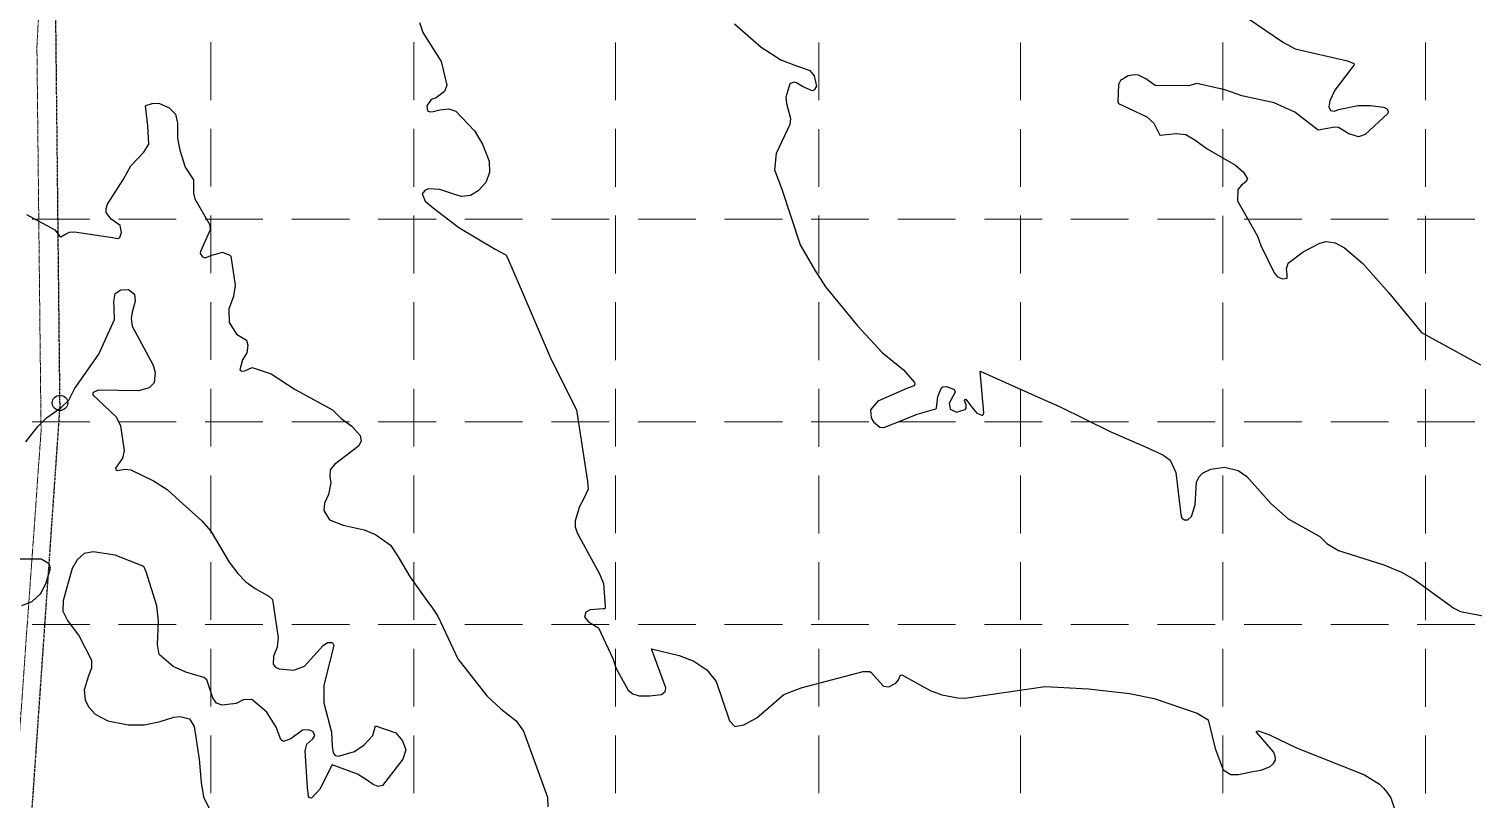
# Model space of a CAD drawing. Header units: inches. Extents: x 2520351 to 2523325, y 7106287 to 7111535.
# Drawn here: x 2521099.7 to 2521475.1, y 7108824.1 to 7109024.1 of the extents above; entities that cross this region are included whole.
import ezdxf

# ---------------------------------------------------------------- set-up
doc = ezdxf.new("R2010")
doc.units = ezdxf.units.IN
doc.header["$MEASUREMENT"] = 0
for name, pattern in [('DASHED', [0.75, 0.5, -0.25]), ('HIDDEN', [0.375, 0.25, -0.125]), ('Xbndy-SC$0$HIDDEN', [0.375, 0.25, -0.125]), ('Xbndy-SC$0$PHANTOM2', [1.25, 0.625, -0.125, 0.125, -0.125, 0.125, -0.125])]:
    doc.linetypes.add(name, pattern=pattern)
for name, color, linetype in [('1 SODDED LOT', 2, 'Continuous'), ('CONTOURS', 35, 'Continuous'), ('GRID', 254, 'DASHED'), ('Xbndy-SC$0$ESMT-WTR-RIDGE', 7, 'Xbndy-SC$0$HIDDEN'), ('Xbndy-SC$0$ESMT-WTR-RIDGE-COR', 5, 'Continuous'), ('XPAV-sc1$0$p-foc', 11, 'Continuous')]:
    doc.layers.add(name, color=color, linetype=linetype)
doc.layers.add('Xbndy-SC$0$ROW-EX', color=5, linetype='Xbndy-SC$0$PHANTOM2', lineweight=0)

msp = doc.modelspace()

# ---------------------------------------------------------------- hatches: boundary and pattern name
at = {"layer": '1 SODDED LOT'}
h = msp.add_hatch(dxfattribs=at)
h.set_pattern_fill('ANSI31', color=256, scale=60, style=0)
edge = h.paths.add_edge_path()
edge.add_line((2521746.39, 7107646.36), (2521744.86, 7107758.31))
edge.add_line((2521744.86, 7107758.31), (2521747.04, 7107758.37))
edge.add_line((2521747.04, 7107758.37), (2521750.99, 7107762.44))
edge.add_line((2521750.99, 7107762.44), (2521785.43, 7107762.91))
edge.add_arc((2521785.67, 7107745.01), 17.9, 0.1621, 90.7879, ccw=False)
edge.add_line((2521803.57, 7107745.06), (2521804.89, 7107727.46))
edge.add_line((2521804.89, 7107727.46), (2521805.02, 7107717.88))
edge.add_line((2521805.02, 7107717.88), (2521805.23, 7107706.44))
edge.add_line((2521805.23, 7107706.44), (2521804.25, 7107705.42))
edge.add_line((2521804.25, 7107705.42), (2521804.6, 7107688.82))
edge.add_arc((2521758.68, 7107687.86), 45.94, -68.3455, 1.1975, ccw=False)
edge.add_line((2521775.63, 7107645.16), (2521772.36, 7107644.15))
edge.add_line((2521772.36, 7107644.15), (2521769.8, 7107643.54))
edge.add_line((2521769.8, 7107643.54), (2521767.1, 7107643.06))
edge.add_line((2521767.1, 7107643.06), (2521762.92, 7107642.61))
edge.add_line((2521762.92, 7107642.61), (2521746.45, 7107642.34))
edge.add_line((2521746.45, 7107642.34), (2521746.39, 7107646.36))
h.paths.add_polyline_path([(2521496.41, 7107642.91), (2521494.87, 7107754.48), (2521494.86, 7107754.89), (2521544.44, 7107755.57), (2521546.49, 7107638.6), (2521496.44, 7107637.89)])
edge = h.paths.add_edge_path()
edge.add_line((2521560.4, 7107910.52), (2521558.07, 7108023.7))
edge.add_line((2521558.07, 7108023.7), (2521651.66, 7108025.62))
edge.add_line((2521651.66, 7108025.62), (2521653.09, 7108025.65))
edge.add_line((2521653.09, 7108025.65), (2521655.12, 7108025.67))
edge.add_arc((2521654.18, 7108007.32), 18.37, 20.5729, 87.0589, ccw=False)
edge.add_line((2521671.38, 7108013.78), (2521671.96, 7108011.77))
edge.add_line((2521671.96, 7108011.77), (2521672.24, 7108010.33))
edge.add_line((2521672.24, 7108010.33), (2521672.66, 7108004.67))
edge.add_line((2521672.66, 7108004.67), (2521673.88, 7107987.84))
edge.add_line((2521673.88, 7107987.84), (2521674.16, 7107971.91))
edge.add_line((2521674.16, 7107971.91), (2521673.19, 7107970.83))
edge.add_line((2521673.19, 7107970.83), (2521673.5, 7107955.69))
edge.add_arc((2521631.78, 7107952.34), 41.85, -86.2826, 4.5999, ccw=False)
edge.add_line((2521634.49, 7107910.57), (2521614.91, 7107910.13))
edge.add_line((2521614.91, 7107910.13), (2521613.93, 7107909.11))
edge.add_line((2521613.93, 7107909.11), (2521560.45, 7107908.05))
edge.add_line((2521560.45, 7107908.05), (2521560.4, 7107910.52))
edge = h.paths.add_edge_path()
edge.add_line((2521047.4, 7108212.41), (2521153.71, 7108190.41))
edge.add_line((2521153.71, 7108190.41), (2521165.45, 7108187.98))
edge.add_line((2521165.45, 7108187.98), (2521145.19, 7108096.36))
edge.add_line((2521145.19, 7108096.36), (2521144.82, 7108095.18))
edge.add_arc((2521127.58, 7108100.49), 18.04, 257.7556, 342.8824, ccw=False)
edge.add_line((2521123.75, 7108082.86), (2521105.24, 7108086.22))
edge.add_line((2521105.24, 7108086.22), (2521097.17, 7108087.7))
edge.add_line((2521097.17, 7108087.7), (2521093.78, 7108088.45))
edge.add_line((2521093.78, 7108088.45), (2521093.02, 7108089.64))
edge.add_line((2521093.02, 7108089.64), (2521042.14, 7108100.83))
edge.add_line((2521042.14, 7108100.83), (2521023.14, 7108104.63))
edge.add_line((2521023.14, 7108104.63), (2521047.4, 7108212.41))
edge = h.paths.add_edge_path()
edge.add_line((2521019.41, 7108035.32), (2521021.41, 7108042.83))
edge.add_arc((2521076.42, 7108028.18), 56.93, 107.2084, 165.0796, ccw=False)
edge.add_line((2521059.58, 7108082.56), (2521062.02, 7108082.75))
edge.add_line((2521062.02, 7108082.75), (2521063.44, 7108082.78))
edge.add_arc((2521064.2, 7108044.41), 38.38, 78.5499, 91.1383, ccw=False)
edge.add_line((2521071.82, 7108082.03), (2521087.22, 7108078.63))
edge.add_line((2521087.22, 7108078.63), (2521090.43, 7108077.93))
edge.add_line((2521090.43, 7108077.93), (2521091.62, 7108078.69))
edge.add_line((2521091.62, 7108078.69), (2521095.11, 7108077.9))
edge.add_line((2521095.11, 7108077.9), (2521098.91, 7108076.73))
edge.add_line((2521098.91, 7108076.73), (2521104.9, 7108074.86))
edge.add_line((2521104.9, 7108074.86), (2521106.43, 7108074.38))
edge.add_line((2521106.43, 7108074.38), (2521107.21, 7108074.19))
edge.add_arc((2521102.83, 7108057.05), 17.69, -2.7582, 75.6705, ccw=False)
edge.add_arc((2521095.73, 7108057.39), 24.8, 350.2174, 357.2418, ccw=False)
edge.add_arc((2521158.46, 7108041.57), 40.02, 163.1293, 313.4846)
edge.add_line((2521185.99, 7108012.53), (2521186.72, 7108013.24))
edge.add_line((2521186.72, 7108013.24), (2521188.44, 7108014.97))
edge.add_line((2521188.44, 7108014.97), (2521189.32, 7108015.76))
edge.add_line((2521189.32, 7108015.76), (2521190.38, 7108016.6))
edge.add_arc((2521201.33, 7108002.77), 17.64, 93.2276, 128.3689, ccw=False)
edge.add_line((2521200.34, 7108020.38), (2521227, 7108020.95))
edge.add_line((2521227, 7108020.95), (2521230.56, 7107901.29))
edge.add_line((2521230.56, 7107901.29), (2521209.57, 7107900.92))
edge.add_line((2521209.57, 7107900.92), (2521208.43, 7107900.96))
edge.add_arc((2521221.45, 7108343.75), 442.98, 261.0973, 268.3161, ccw=False)
edge.add_line((2521152.89, 7107906.1), (2521147.31, 7107907.18))
edge.add_line((2521147.31, 7107907.18), (2521141.42, 7107908.4))
edge.add_line((2521141.42, 7107908.4), (2521135.5, 7107909.75))
edge.add_line((2521135.5, 7107909.75), (2521130.22, 7107911.08))
edge.add_line((2521130.22, 7107911.08), (2521114.24, 7107915.61))
edge.add_line((2521114.24, 7107915.61), (2521091.68, 7107923.2))
edge.add_line((2521091.68, 7107923.2), (2521064.35, 7107932.48))
edge.add_line((2521064.35, 7107932.48), (2521052.41, 7107936.54))
edge.add_line((2521052.41, 7107936.54), (2521051.79, 7107937.81))
edge.add_line((2521051.79, 7107937.81), (2521044.55, 7107940.27))
edge.add_arc((2521050.15, 7107983.52), 43.61, 187.3885, 262.6305, ccw=False)
edge.add_line((2521006.9, 7107977.91), (2521006.81, 7107978.71))
edge.add_line((2521006.81, 7107978.71), (2521006.68, 7107980.35))
edge.add_line((2521006.68, 7107980.35), (2521006.61, 7107982.52))
edge.add_arc((2521037.37, 7107983.5), 30.78, 169.0142, 181.8294, ccw=False)
edge.add_line((2521007.16, 7107989.36), (2521012.97, 7108011.46))
edge.add_line((2521012.97, 7108011.46), (2521012.26, 7108012.66))
edge.add_line((2521012.26, 7108012.66), (2521018.19, 7108034.61))
edge.add_line((2521018.19, 7108034.61), (2521019.41, 7108035.32))
h.paths.add_polyline_path([(2521283.39, 7108006.11), (2521285.51, 7107902.42), (2521505.51, 7107906.91), (2521503.11, 7108022.57), (2521283.29, 7108018.11)])
edge = h.paths.add_edge_path()
edge.add_line((2521558.72, 7108049.83), (2521558.74, 7108061.74))
edge.add_line((2521558.74, 7108061.74), (2521556.73, 7108159.77))
edge.add_line((2521556.73, 7108159.77), (2521608.8, 7108160.83))
edge.add_line((2521608.8, 7108160.83), (2521609.82, 7108159.85))
edge.add_line((2521609.82, 7108159.85), (2521624.96, 7108160.17))
edge.add_arc((2521625.88, 7108115.42), 44.75, 8.834, 91.1827, ccw=False)
edge.add_line((2521670.1, 7108122.3), (2521670.53, 7108101.58))
edge.add_line((2521670.53, 7108101.58), (2521671.54, 7108100.6))
edge.add_line((2521671.54, 7108100.6), (2521671.87, 7108084.53))
edge.add_line((2521671.87, 7108084.53), (2521671.15, 7108070.03))
edge.add_line((2521671.15, 7108070.03), (2521671.15, 7108068.8))
edge.add_arc((2521654.11, 7108068.8), 17.04, -87.2047, 0, ccw=False)
edge.add_line((2521654.94, 7108051.78), (2521653.54, 7108051.67))
edge.add_line((2521653.54, 7108051.67), (2521558.72, 7108049.83))
edge = h.paths.add_edge_path()
edge.add_line((2521506.88, 7108158.75), (2521219.57, 7108152.9))
edge.add_line((2521219.57, 7108152.9), (2521201.84, 7108151.72))
edge.add_line((2521201.84, 7108151.72), (2521198.48, 7108151.46))
edge.add_arc((2521199.96, 7108132), 19.52, 94.3325, 163.5555)
edge.add_line((2521181.24, 7108137.52), (2521171.4, 7108094.46))
edge.add_line((2521171.4, 7108094.46), (2521161.77, 7108088.5))
edge.add_line((2521161.77, 7108088.5), (2521156.09, 7108064.96))
edge.add_arc((2521177.51, 7108059.79), 22.04, 166.4191, 262.6913)
edge.add_line((2521174.7, 7108037.93), (2521175.55, 7108037.91))
edge.add_line((2521175.55, 7108037.91), (2521179.48, 7108042))
edge.add_line((2521179.48, 7108042), (2521402.46, 7108046.53))
edge.add_line((2521402.46, 7108046.53), (2521495.69, 7108048.45))
edge.add_line((2521495.69, 7108048.45), (2521499.77, 7108044.52))
edge.add_line((2521499.77, 7108044.52), (2521508.7, 7108044.69))
edge.add_line((2521508.7, 7108044.69), (2521508.63, 7108061.23))
edge.add_line((2521508.63, 7108061.23), (2521506.88, 7108158.75))
edge = h.paths.add_edge_path()
edge.add_line((2521610.94, 7108171.88), (2521608.46, 7108290.01))
edge.add_line((2521608.46, 7108290.01), (2521533.5, 7108288.35))
edge.add_line((2521533.5, 7108288.35), (2521484.86, 7108287.21))
edge.add_line((2521484.86, 7108287.21), (2521460.83, 7108286.21))
edge.add_line((2521460.83, 7108286.21), (2521429.9, 7108284.54))
edge.add_line((2521429.9, 7108284.54), (2521368.78, 7108281.06))
edge.add_line((2521368.78, 7108281.06), (2521349.23, 7108279.95))
edge.add_line((2521349.23, 7108279.95), (2521261.12, 7108274.98))
edge.add_line((2521261.12, 7108274.98), (2521221, 7108272.74))
edge.add_line((2521221, 7108272.74), (2521216.72, 7108276.52))
edge.add_line((2521216.72, 7108276.52), (2521216.67, 7108276.52))
edge.add_arc((2521217.41, 7108256.67), 19.86, 92.1221, 170.604)
edge.add_line((2521197.82, 7108259.91), (2521204.23, 7108250.57))
edge.add_line((2521204.23, 7108250.57), (2521191.32, 7108184.43))
edge.add_line((2521191.32, 7108184.43), (2521191.26, 7108184.1))
edge.add_arc((2521208.22, 7108180.91), 17.26, 169.3216, 273.4207)
edge.add_line((2521209.25, 7108163.67), (2521219.73, 7108162.93))
edge.add_line((2521219.73, 7108162.93), (2521312.77, 7108164.87))
edge.add_line((2521312.77, 7108164.87), (2521481.29, 7108168.3))
edge.add_line((2521481.29, 7108168.3), (2521608.6, 7108170.83))
edge.add_line((2521608.6, 7108170.83), (2521609.57, 7108171.85))
edge.add_line((2521609.57, 7108171.85), (2521610.94, 7108171.88))
edge = h.paths.add_edge_path()
edge.add_line((2521627.16, 7108316.19), (2521544.24, 7108314.51))
edge.add_line((2521544.24, 7108314.51), (2521502.41, 7108313.51))
edge.add_line((2521502.41, 7108313.51), (2521481.25, 7108313))
edge.add_line((2521481.25, 7108313), (2521407.23, 7108309.18))
edge.add_line((2521407.23, 7108309.18), (2521291.9, 7108302.79))
edge.add_line((2521291.9, 7108302.79), (2521288.46, 7108418.47))
edge.add_line((2521288.46, 7108418.47), (2521407.15, 7108420.82))
edge.add_line((2521407.15, 7108420.82), (2521497.39, 7108422.63))
edge.add_line((2521497.39, 7108422.63), (2521603.37, 7108424.87))
edge.add_line((2521603.37, 7108424.87), (2521604.44, 7108423.88))
edge.add_line((2521604.44, 7108423.88), (2521620.18, 7108424.17))
edge.add_arc((2521620.99, 7108379.83), 44.34, 11.6094, 91.0508, ccw=False)
edge.add_line((2521664.42, 7108388.76), (2521665.18, 7108365.61))
edge.add_line((2521665.18, 7108365.61), (2521666.17, 7108364.62))
edge.add_line((2521666.17, 7108364.62), (2521666.53, 7108349.61))
edge.add_line((2521666.53, 7108349.61), (2521665.82, 7108330.77))
edge.add_line((2521665.82, 7108330.77), (2521665.78, 7108329.18))
edge.add_arc((2521648.75, 7108329.68), 17.03, 269.7677, 358.3135, ccw=False)
edge.add_line((2521648.68, 7108312.65), (2521631.32, 7108312.27))
edge.add_line((2521631.32, 7108312.27), (2521627.16, 7108316.19))
edge = h.paths.add_edge_path()
edge.add_line((2521256.27, 7108555.67), (2521264.44, 7108547.85))
edge.add_line((2521264.44, 7108547.85), (2521422.22, 7108551.08))
edge.add_line((2521422.22, 7108551.08), (2521439.6, 7108551.4))
edge.add_line((2521439.6, 7108551.4), (2521460.09, 7108551.78))
edge.add_line((2521460.09, 7108551.78), (2521478.53, 7108551.99))
edge.add_line((2521478.53, 7108551.99), (2521498.9, 7108551.85))
edge.add_line((2521498.9, 7108551.85), (2521515.27, 7108551.59))
edge.add_line((2521515.27, 7108551.59), (2521535.22, 7108551.01))
edge.add_line((2521535.22, 7108551.01), (2521558.63, 7108550.02))
edge.add_line((2521558.63, 7108550.02), (2521563.46, 7108549.77))
edge.add_line((2521563.46, 7108549.77), (2521600.09, 7108547.42))
edge.add_line((2521600.09, 7108547.42), (2521612.24, 7108546.59))
edge.add_line((2521612.24, 7108546.59), (2521642.87, 7108544.49))
edge.add_line((2521642.87, 7108544.49), (2521644.67, 7108544.41))
edge.add_arc((2521643.68, 7108526.18), 18.26, -0.2001, 86.9036, ccw=False)
edge.add_line((2521661.94, 7108526.12), (2521663.48, 7108497.64))
edge.add_line((2521663.48, 7108497.64), (2521662.44, 7108496.61))
edge.add_line((2521662.44, 7108496.61), (2521662.84, 7108477.01))
edge.add_arc((2521621.17, 7108477.8), 41.67, 279.5049, 358.923, ccw=False)
edge.add_line((2521628.05, 7108436.7), (2521270.95, 7108428.02))
edge.add_line((2521270.95, 7108428.02), (2521264.41, 7108428))
edge.add_line((2521264.41, 7108428), (2521251.99, 7108428.74))
edge.add_line((2521251.99, 7108428.74), (2521250.56, 7108428.86))
edge.add_line((2521250.56, 7108428.86), (2521248.88, 7108429.14))
edge.add_arc((2521252.57, 7108446.62), 17.86, 178.6911, 258.0797, ccw=False)
edge.add_line((2521234.71, 7108447.03), (2521243.77, 7108528.42))
edge.add_line((2521243.77, 7108528.42), (2521236.52, 7108537.37))
edge.add_line((2521236.52, 7108537.37), (2521236.59, 7108537.82))
edge.add_arc((2521256.58, 7108535.54), 20.12, 94.1833, 173.5096, ccw=False)
edge.add_line((2521255.11, 7108555.6), (2521256.27, 7108555.67))
edge = h.paths.add_edge_path()
edge.add_line((2521107.58, 7108664.77), (2521108.64, 7108682.72))
edge.add_line((2521108.64, 7108682.72), (2521266.52, 7108685.94))
edge.add_line((2521266.52, 7108685.94), (2521268.4, 7108592.03))
edge.add_line((2521268.4, 7108592.03), (2521265.61, 7108582.1))
edge.add_line((2521265.61, 7108582.1), (2521265.6, 7108582.05))
edge.add_line((2521265.6, 7108582.05), (2521265.56, 7108582.07))
edge.add_arc((2521245.59, 7108545.89), 41.32, 61.0945, 134.8409)
edge.add_line((2521216.45, 7108575.19), (2521207.18, 7108580.34))
edge.add_line((2521207.18, 7108580.34), (2521107.58, 7108664.77))
h.paths.add_polyline_path([(2521338.51, 7108687.38), (2521340.74, 7108575.45), (2521409.85, 7108576.76), (2521462.55, 7108577.85), (2521498.11, 7108577.93), (2521524.42, 7108577.42), (2521561.99, 7108575.86), (2521619.96, 7108572.16), (2521620.68, 7108584.2), (2521618.44, 7108693.07)])
edge = h.paths.add_edge_path()
edge.add_line((2521675.61, 7108638.41), (2521787.53, 7108640.54))
edge.add_line((2521787.53, 7108640.54), (2521788.82, 7108582.44))
edge.add_arc((2521769.3, 7108582), 19.53, -91.2766, 1.2682, ccw=False)
edge.add_line((2521768.86, 7108562.48), (2521676.84, 7108568.35))
edge.add_line((2521676.84, 7108568.35), (2521675.61, 7108638.41))
h.paths.add_polyline_path([(2522089.45, 7108697.69), (2522087.41, 7108797.67), (2522087.4, 7108809.66), (2522141.64, 7108810.78), (2522144.56, 7108694.83), (2522090.79, 7108693.71), (2522089.8, 7108692.7), (2522089.51, 7108692.7)])
h.paths.add_polyline_path([(2522252.39, 7108801.05), (2522254.38, 7108696.13), (2522309.56, 7108697.17), (2522307.11, 7108814.19), (2522252.07, 7108813.05)])
edge = h.paths.add_edge_path()
edge.add_line((2522425.42, 7107990.85), (2522320.45, 7107988.7))
edge.add_line((2522320.45, 7107988.7), (2522321.28, 7107951.54))
edge.add_line((2522321.28, 7107951.54), (2522322.52, 7107935.37))
edge.add_arc((2522340.74, 7107935.67), 18.22, 180.9526, 266.0005)
edge.add_line((2522339.47, 7107917.49), (2522396.48, 7107918.22))
edge.add_line((2522396.48, 7107918.22), (2522404.4, 7107910.48))
edge.add_line((2522404.4, 7107910.48), (2522427.53, 7107910.71))
edge.add_arc((2522426.8, 7107930.52), 19.82, 272.1239, 358.3676)
edge.add_line((2522446.62, 7107929.95), (2522445.36, 7107990.97))
edge.add_line((2522445.36, 7107990.97), (2522425.42, 7107990.85))
h.paths.add_polyline_path([(2522420.67, 7108224.34), (2522421.87, 7108165.95), (2522317.91, 7108163.85), (2522317.73, 7108171.63), (2522316.69, 7108172.59), (2522315.73, 7108222.04)])
h.paths.add_polyline_path([(2522580.28, 7108243.42), (2522458.38, 7108240.38), (2522464.65, 7107967.07), (2522585.56, 7107967.98)])
edge = h.paths.add_edge_path()
edge.add_line((2522579.22, 7108296.92), (2522576.73, 7108417.39))
edge.add_line((2522576.73, 7108417.39), (2522469.65, 7108328.39))
edge.add_line((2522469.65, 7108328.39), (2522462.53, 7108321.45))
edge.add_line((2522462.53, 7108321.45), (2522462.71, 7108321.2))
edge.add_arc((2522430.81, 7108296.5), 40.35, 0.4877, 37.7474, ccw=False)
edge.add_line((2522471.16, 7108296.85), (2522579.22, 7108296.92))
h.paths.add_polyline_path([(2522576.35, 7108437.57), (2522445, 7108434.96), (2522443.72, 7108526.29), (2522442.61, 7108536.5), (2522453.2, 7108543.61), (2522459.72, 7108551.85), (2522464.2, 7108561.88), (2522465.59, 7108573.17), (2522464.18, 7108583.42), (2522459.8, 7108593.28), (2522456.3, 7108597.55), (2522461.81, 7108601.72), (2522466.36, 7108600.86), (2522572.93, 7108603.07)])
h.paths.add_polyline_path([(2522569.61, 7108768), (2522570.72, 7108713.03), (2522460.71, 7108710.69), (2522444.76, 7108711.11), (2522444.01, 7108746), (2522444.87, 7108752.5), (2522447.49, 7108758.01), (2522451.68, 7108762.45), (2522456.29, 7108765.05), (2522464.83, 7108769.19), (2522481.93, 7108766.16)])
h.paths.add_polyline_path([(2522560.76, 7109202.2), (2522446.33, 7109199.81), (2522434.27, 7109198.05), (2522437.5, 7109182.67), (2522439.66, 7109156.51), (2522441.43, 7109069.76), (2522437.53, 7109065.63), (2522437.82, 7109051.02), (2522439.59, 7109049.34), (2522563.76, 7109052.27)])

# ---------------------------------------------------------------- linework, layer by layer
at = {"layer": 'CONTOURS'}
for p, q in [((2521201.22, 7109025.74, 729), (2521202.1, 7109023.19, 729)), ((2521283.13, 7109025.4, 728), (2521290.03, 7109019.33, 728)), ((2521416.58, 7109026.8, 727), (2521425.75, 7109020.53, 727)), ((2521202.1, 7109023.19, 729), (2521206.91, 7109015.61, 729)), ((2521425.75, 7109020.53, 727), (2521428.81, 7109018.9, 727)), ((2521290.03, 7109019.33, 728), (2521295.15, 7109016.11, 728)), ((2521428.81, 7109018.9, 727), (2521442.41, 7109015.81, 727)), ((2521206.91, 7109015.61, 729), (2521208.36, 7109009.5, 729)), ((2521295.15, 7109016.11, 728), (2521298.56, 7109014.8, 728)), ((2521298.56, 7109014.8, 728), (2521302.69, 7109013.28, 728)), ((2521302.69, 7109013.28, 728), (2521303.84, 7109011.93, 728)), ((2521443.57, 7109013.97, 727), (2521439.09, 7109008.16, 727)), ((2521442.41, 7109015.81, 727), (2521444.06, 7109015.08, 727)), ((2521444.18, 7109014.81, 727), (2521443.57, 7109013.97, 727)), ((2521444.06, 7109015.08, 727), (2521444.18, 7109014.81, 727)), ((2521208.36, 7109009.5, 729), (2521207.72, 7109007.85, 729)), ((2521297.51, 7109009.85, 728), (2521296.42, 7109006.33, 728)), ((2521298.54, 7109010.26, 728), (2521297.51, 7109009.85, 728)), ((2521299.19, 7109010.1, 728), (2521298.54, 7109010.26, 728)), ((2521300.79, 7109009.12, 728), (2521299.19, 7109010.1, 728)), ((2521303.34, 7109007.98, 728), (2521300.79, 7109009.12, 728)), ((2521303.84, 7109011.93, 728), (2521304.4, 7109009.2, 728)), ((2521304.4, 7109009.2, 728), (2521303.93, 7109008.33, 728)), ((2521382.91, 7109009.66, 727), (2521382.7, 7109005.25, 727)), ((2521383.41, 7109010.68, 727), (2521382.91, 7109009.66, 727)), ((2521385.42, 7109011.94, 727), (2521383.41, 7109010.68, 727)), ((2521387.07, 7109012.15, 727), (2521385.42, 7109011.94, 727)), ((2521388.1, 7109012.05, 727), (2521387.07, 7109012.15, 727)), ((2521390, 7109011.1, 727), (2521388.1, 7109012.05, 727)), ((2521392.46, 7109009.38, 727), (2521390, 7109011.1, 727)), ((2521401.06, 7109009.35, 727), (2521392.46, 7109009.38, 727)), ((2521403.28, 7109009.96, 727), (2521401.06, 7109009.35, 727)), ((2521410.53, 7109008.29, 727), (2521403.28, 7109009.96, 727)), ((2521204.27, 7109005.77, 729), (2521203.15, 7109004.11, 729)), ((2521205.61, 7109006.17, 729), (2521204.27, 7109005.77, 729)), ((2521207.72, 7109007.85, 729), (2521205.61, 7109006.17, 729)), ((2521296.42, 7109006.33, 728), (2521296.62, 7109004.74, 728)), ((2521303.65, 7109008.11, 728), (2521303.34, 7109007.98, 728)), ((2521303.93, 7109008.33, 728), (2521303.65, 7109008.11, 728)), ((2521382.7, 7109005.25, 727), (2521382.92, 7109004.72, 727)), ((2521414.97, 7109006.71, 727), (2521410.53, 7109008.29, 727)), ((2521423.35, 7109004.91, 727), (2521414.97, 7109006.71, 727)), ((2521437.81, 7109005.45, 727), (2521437.57, 7109003.9, 727)), ((2521439.09, 7109008.16, 727), (2521437.81, 7109005.45, 727)), ((2521130, 7109004.09, 730), (2521130.1, 7109004.23, 730)), ((2521130.66, 7108998.92, 730), (2521130, 7109004.09, 730)), ((2521130.1, 7109004.23, 730), (2521131.8, 7109004.72, 730)), ((2521131.8, 7109004.72, 730), (2521133.53, 7109004.78, 730)), ((2521133.53, 7109004.78, 730), (2521136.19, 7109003.62, 730)), ((2521136.19, 7109003.62, 730), (2521137.85, 7109001.92, 730)), ((2521137.85, 7109001.92, 730), (2521138.39, 7108999.61, 730)), ((2521203.15, 7109004.11, 729), (2521203.37, 7109002.86, 729)), ((2521203.37, 7109002.86, 729), (2521203.94, 7109002.53, 729)), ((2521203.94, 7109002.53, 729), (2521204.76, 7109002.63, 729)), ((2521204.76, 7109002.63, 729), (2521206.53, 7109003.11, 729)), ((2521206.53, 7109003.11, 729), (2521208.84, 7109003.35, 729)), ((2521208.84, 7109003.35, 729), (2521210.71, 7109002.75, 729)), ((2521210.71, 7109002.75, 729), (2521215.52, 7108997.65, 729)), ((2521296.62, 7109004.74, 728), (2521297.67, 7109000.87, 728)), ((2521382.92, 7109004.72, 727), (2521390.26, 7109001.27, 727)), ((2521428.7, 7109002.49, 727), (2521423.35, 7109004.91, 727)), ((2521434.79, 7108997.81, 727), (2521428.7, 7109002.49, 727)), ((2521437.57, 7109003.9, 727), (2521438.01, 7109002.91, 727)), ((2521438.01, 7109002.91, 727), (2521439.08, 7109002.77, 727)), ((2521439.08, 7109002.77, 727), (2521440.07, 7109003.15, 727)), ((2521440.07, 7109003.15, 727), (2521445.23, 7109004.23, 727)), ((2521445.23, 7109004.23, 727), (2521448.34, 7109004.24, 727)), ((2521452.88, 7109002.12, 727), (2521447.04, 7108996.7, 727)), ((2521448.34, 7109004.24, 727), (2521451.89, 7109003.81, 727)), ((2521451.89, 7109003.81, 727), (2521452.61, 7109003.34, 727)), ((2521452.61, 7109003.34, 727), (2521452.99, 7109002.78, 727)), ((2521452.99, 7109002.78, 727), (2521452.88, 7109002.12, 727)), ((2521130.89, 7108994.18, 730), (2521130.66, 7108998.92, 730)), ((2521138.39, 7108999.61, 730), (2521138.35, 7108995.83, 730)), ((2521297.49, 7108999.26, 728), (2521293.97, 7108991.72, 728)), ((2521297.67, 7109000.87, 728), (2521297.49, 7108999.26, 728)), ((2521390.26, 7109001.27, 727), (2521392.11, 7108999.61, 727)), ((2521392.11, 7108999.61, 727), (2521393.69, 7108996.53, 727)), ((2521439.1, 7108998.61, 727), (2521434.79, 7108997.81, 727)), ((2521440.09, 7108998.46, 727), (2521439.1, 7108998.61, 727)), ((2521442.79, 7108996.88, 727), (2521440.09, 7108998.46, 727)), ((2521129.62, 7108992.09, 730), (2521130.89, 7108994.18, 730)), ((2521138.35, 7108995.83, 730), (2521138.49, 7108994.74, 730)), ((2521138.49, 7108994.74, 730), (2521138.95, 7108992.62, 730)), ((2521215.52, 7108997.65, 729), (2521217.63, 7108994.16, 729)), ((2521217.63, 7108994.16, 729), (2521219.34, 7108989.78, 729)), ((2521393.69, 7108996.53, 727), (2521393.73, 7108996.5, 727)), ((2521393.73, 7108996.5, 727), (2521397.86, 7108996.98, 727)), ((2521397.86, 7108996.98, 727), (2521400.43, 7108996.64, 727)), ((2521400.43, 7108996.64, 727), (2521402.76, 7108995.3, 727)), ((2521402.76, 7108995.3, 727), (2521405.93, 7108992.93, 727)), ((2521445.26, 7108996.1, 727), (2521442.79, 7108996.88, 727)), ((2521447.04, 7108996.7, 727), (2521445.26, 7108996.1, 727)), ((2521126.24, 7108988.56, 730), (2521129.62, 7108992.09, 730)), ((2521138.95, 7108992.62, 730), (2521140.36, 7108988.21, 730)), ((2521293.97, 7108991.72, 728), (2521293.5, 7108987.52, 728)), ((2521405.93, 7108992.93, 727), (2521413.36, 7108988.71, 727)), ((2521124.35, 7108985.07, 730), (2521126.24, 7108988.56, 730)), ((2521140.36, 7108988.21, 730), (2521142.53, 7108984.89, 730)), ((2521219.4, 7108986.85, 729), (2521218.47, 7108984.17, 729)), ((2521219.34, 7108989.78, 729), (2521219.4, 7108986.85, 729)), ((2521293.5, 7108987.52, 728), (2521295.41, 7108982.45, 728)), ((2521413.36, 7108988.71, 727), (2521415.43, 7108986.89, 727)), ((2521415.43, 7108986.89, 727), (2521416.45, 7108985.17, 727)), ((2521120.19, 7108978.61, 730), (2521124.35, 7108985.07, 730)), ((2521142.53, 7108984.89, 730), (2521142.51, 7108981.45, 730)), ((2521218.47, 7108984.17, 729), (2521216.54, 7108982.09, 729)), ((2521414.87, 7108983.54, 727), (2521413.92, 7108982.42, 727)), ((2521416.03, 7108984.36, 727), (2521414.87, 7108983.54, 727)), ((2521416.45, 7108985.17, 727), (2521416.03, 7108984.36, 727)), ((2521142.51, 7108981.45, 730), (2521142.87, 7108979.93, 730)), ((2521142.87, 7108979.93, 730), (2521146.78, 7108973.26, 730)), ((2521202.61, 7108982.14, 729), (2521201.94, 7108981.25, 729)), ((2521201.94, 7108981.25, 729), (2521202.75, 7108979.37, 729)), ((2521203.54, 7108982.55, 729), (2521202.61, 7108982.14, 729)), ((2521202.75, 7108979.37, 729), (2521204.76, 7108977.63, 729)), ((2521206.54, 7108982.41, 729), (2521203.54, 7108982.55, 729)), ((2521210.99, 7108980.88, 729), (2521206.54, 7108982.41, 729)), ((2521212.28, 7108980.56, 729), (2521210.99, 7108980.88, 729)), ((2521214.48, 7108980.84, 729), (2521212.28, 7108980.56, 729)), ((2521216.54, 7108982.09, 729), (2521214.48, 7108980.84, 729)), ((2521295.41, 7108982.45, 728), (2521300.19, 7108968.04, 728)), ((2521413.92, 7108982.42, 727), (2521413.87, 7108979.48, 727)), ((2521413.87, 7108979.48, 727), (2521419.02, 7108970.26, 727)), ((2521099.12, 7108975.89, 730), (2521106.45, 7108971.93, 730)), ((2521119.78, 7108976.44, 730), (2521119.81, 7108977.49, 730)), ((2521121.11, 7108974.69, 730), (2521119.78, 7108976.44, 730)), ((2521119.81, 7108977.49, 730), (2521120.19, 7108978.61, 730)), ((2521204.76, 7108977.63, 729), (2521211.44, 7108972.53, 729)), ((2521106.45, 7108971.93, 730), (2521107.69, 7108970.37, 730)), ((2521123.47, 7108973.08, 730), (2521121.11, 7108974.69, 730)), ((2521123.8, 7108971.24, 730), (2521123.47, 7108973.08, 730)), ((2521146.83, 7108971.95, 730), (2521144.36, 7108966.26, 730)), ((2521146.78, 7108973.26, 730), (2521146.83, 7108971.95, 730)), ((2521211.44, 7108972.53, 729), (2521220.92, 7108966.87, 729)), ((2521107.69, 7108970.37, 730), (2521108.07, 7108970.1, 730)), ((2521108.07, 7108970.1, 730), (2521109.11, 7108970.71, 730)), ((2521109.11, 7108970.71, 730), (2521110.29, 7108971.32, 730)), ((2521110.29, 7108971.32, 730), (2521111.62, 7108971.41, 730)), ((2521111.62, 7108971.41, 730), (2521121.49, 7108969.89, 730)), ((2521121.49, 7108969.89, 730), (2521122.89, 7108969.67, 730)), ((2521122.89, 7108969.67, 730), (2521123.39, 7108969.94, 730)), ((2521123.39, 7108969.94, 730), (2521123.8, 7108971.24, 730)), ((2521300.19, 7108968.04, 728), (2521303.96, 7108961.48, 728)), ((2521419.02, 7108970.26, 727), (2521419.91, 7108967.86, 727)), ((2521419.91, 7108967.86, 727), (2521423.36, 7108960.75, 727)), ((2521430.89, 7108966.23, 727), (2521435.2, 7108968.46, 727)), ((2521435.2, 7108968.46, 727), (2521436.91, 7108968.9, 727)), ((2521436.91, 7108968.9, 727), (2521439.22, 7108968.58, 727)), ((2521439.22, 7108968.58, 727), (2521441.62, 7108967.24, 727)), ((2521144.36, 7108966.26, 730), (2521144.24, 7108965.74, 730)), ((2521144.24, 7108965.74, 730), (2521144.87, 7108964.93, 730)), ((2521144.87, 7108964.93, 730), (2521145.54, 7108964.69, 730)), ((2521145.54, 7108964.69, 730), (2521147.01, 7108965.26, 730)), ((2521147.01, 7108965.26, 730), (2521150.01, 7108966.08, 730)), ((2521150.01, 7108966.08, 730), (2521151.92, 7108965.38, 730)), ((2521151.92, 7108965.38, 730), (2521152.26, 7108965.06, 730)), ((2521152.26, 7108965.06, 730), (2521153.33, 7108957.55, 730)), ((2521220.92, 7108966.87, 729), (2521223.65, 7108965.39, 729)), ((2521223.65, 7108965.39, 729), (2521224.11, 7108964.63, 729)), ((2521224.11, 7108964.63, 729), (2521227.43, 7108957.04, 729)), ((2521427.04, 7108963.25, 727), (2521430.89, 7108966.23, 727)), ((2521441.62, 7108967.24, 727), (2521446.43, 7108963.15, 727)), ((2521303.96, 7108961.48, 728), (2521306.76, 7108957.1, 728)), ((2521423.36, 7108960.75, 727), (2521424.26, 7108959.7, 727)), ((2521426.59, 7108961.78, 727), (2521427.04, 7108963.25, 727)), ((2521426.75, 7108960.4, 727), (2521426.59, 7108961.78, 727)), ((2521426.76, 7108959.33, 727), (2521426.75, 7108960.4, 727)), ((2521446.43, 7108963.15, 727), (2521453.14, 7108955.6, 727)), ((2521123.62, 7108956.36, 731), (2521125.63, 7108956.44, 731)), ((2521125.63, 7108956.44, 731), (2521127.16, 7108955.2, 731)), ((2521153.33, 7108957.55, 730), (2521152.91, 7108954.57, 730)), ((2521227.43, 7108957.04, 729), (2521234.95, 7108939.42, 729)), ((2521306.76, 7108957.1, 728), (2521315.19, 7108946.9, 728)), ((2521424.26, 7108959.7, 727), (2521425.55, 7108959.21, 727)), ((2521425.55, 7108959.21, 727), (2521426.76, 7108959.33, 727)), ((2521121.77, 7108953.28, 731), (2521122.19, 7108955.35, 731)), ((2521121.92, 7108951.54, 731), (2521121.77, 7108953.28, 731)), ((2521122.19, 7108955.35, 731), (2521123.62, 7108956.36, 731)), ((2521127.36, 7108953.38, 731), (2521126.56, 7108950.55, 731)), ((2521127.16, 7108955.2, 731), (2521127.36, 7108953.38, 731)), ((2521152.91, 7108954.57, 730), (2521151.71, 7108951.42, 730)), ((2521453.14, 7108955.6, 727), (2521461.66, 7108945.23, 727)), ((2521122.01, 7108948.67, 731), (2521121.92, 7108951.54, 731)), ((2521126.56, 7108950.55, 731), (2521126.32, 7108948.9, 731)), ((2521151.71, 7108951.42, 730), (2521151.75, 7108947.87, 730)), ((2521117.88, 7108939.66, 731), (2521122.01, 7108948.67, 731)), ((2521126.32, 7108948.9, 731), (2521126.61, 7108946.93, 731)), ((2521126.61, 7108946.93, 731), (2521132, 7108936.76, 731)), ((2521151.75, 7108947.87, 730), (2521153.72, 7108944.84, 730)), ((2521315.19, 7108946.9, 728), (2521321.52, 7108940.09, 728)), ((2521461.66, 7108945.23, 727), (2521476.97, 7108936.86, 727)), ((2521153.72, 7108944.84, 730), (2521156.29, 7108943.29, 730)), ((2521156.29, 7108943.29, 730), (2521156.67, 7108941.94, 730)), ((2521156.67, 7108941.94, 730), (2521156.38, 7108939.99, 730)), ((2521111.55, 7108930.62, 731), (2521117.88, 7108939.66, 731)), ((2521155.25, 7108938.15, 730), (2521154.53, 7108935.56, 730)), ((2521156.38, 7108939.99, 730), (2521155.25, 7108938.15, 730)), ((2521234.95, 7108939.42, 729), (2521235.41, 7108938.41, 729)), ((2521235.41, 7108938.41, 729), (2521242.03, 7108925.16, 729)), ((2521321.52, 7108940.09, 728), (2521327.02, 7108935.55, 728)), ((2521132, 7108936.76, 731), (2521132.59, 7108934.89, 731)), ((2521132.59, 7108934.89, 731), (2521132.29, 7108932.21, 731)), ((2521154.53, 7108935.56, 730), (2521155.07, 7108935.19, 730)), ((2521155.07, 7108935.19, 730), (2521155.9, 7108935.26, 730)), ((2521155.9, 7108935.26, 730), (2521157.74, 7108936.19, 730)), ((2521157.74, 7108936.19, 730), (2521162.71, 7108934.5, 730)), ((2521162.71, 7108934.5, 730), (2521168.98, 7108930.46, 730)), ((2521327.02, 7108935.55, 728), (2521329.86, 7108932.31, 728)), ((2521347.94, 7108924.41, 728), (2521346.94, 7108935.21, 728)), ((2521346.94, 7108935.21, 728), (2521362.62, 7108928.18, 728)), ((2521110.09, 7108927.71, 731), (2521111.55, 7108930.62, 731)), ((2521117.72, 7108930.27, 731), (2521116.46, 7108929.68, 731)), ((2521128.22, 7108930.15, 731), (2521117.72, 7108930.27, 731)), ((2521131.02, 7108930.88, 731), (2521128.22, 7108930.15, 731)), ((2521132.29, 7108932.21, 731), (2521131.02, 7108930.88, 731)), ((2521168.98, 7108930.46, 730), (2521178.64, 7108925.14, 730)), ((2521328.09, 7108930.79, 728), (2521320.36, 7108927.4, 728)), ((2521329.77, 7108931.43, 728), (2521328.09, 7108930.79, 728)), ((2521329.98, 7108931.87, 728), (2521329.77, 7108931.43, 728)), ((2521329.86, 7108932.31, 728), (2521329.98, 7108931.87, 728)), ((2521336, 7108928.6, 728), (2521336.9, 7108930.9, 728)), ((2521336.9, 7108930.9, 728), (2521337.29, 7108931.19, 728)), ((2521337.29, 7108931.19, 728), (2521338.31, 7108931.22, 728)), ((2521338.31, 7108931.22, 728), (2521340.16, 7108930.42, 728)), ((2521340.16, 7108930.42, 728), (2521340.46, 7108929.77, 728)), ((2521108.15, 7108925.78, 731), (2521110.09, 7108927.71, 731)), ((2521116.46, 7108929.68, 731), (2521116.33, 7108929.4, 731)), ((2521116.33, 7108929.4, 731), (2521116.38, 7108929.1, 731)), ((2521116.38, 7108929.1, 731), (2521122.39, 7108923.37, 731)), ((2521320.36, 7108927.4, 728), (2521318.49, 7108925.17, 728)), ((2521335.59, 7108925.65, 728), (2521336, 7108928.6, 728)), ((2521340.46, 7108929.77, 728), (2521338.93, 7108926.92, 728)), ((2521338.93, 7108926.92, 728), (2521339.15, 7108925.37, 728)), ((2521342.9, 7108927.56, 728), (2521343.03, 7108927.85, 728)), ((2521343.29, 7108926.47, 728), (2521342.9, 7108927.56, 728)), ((2521343.03, 7108927.85, 728), (2521343.27, 7108927.95, 728)), ((2521343.27, 7108927.95, 728), (2521344.8, 7108925.85, 728)), ((2521343.29, 7108925.59, 728), (2521343.29, 7108926.47, 728)), ((2521362.62, 7108928.18, 728), (2521367.58, 7108926.03, 728)), ((2521102.05, 7108920.82, 731), (2521104.34, 7108923.13, 731)), ((2521104.34, 7108923.13, 731), (2521108.15, 7108925.78, 731)), ((2521122.39, 7108923.37, 731), (2521123.58, 7108921.03, 731)), ((2521178.64, 7108925.14, 730), (2521180.88, 7108922.95, 730)), ((2521180.88, 7108922.95, 730), (2521183.67, 7108920.91, 730)), ((2521242.03, 7108925.16, 729), (2521244.9, 7108906.53, 729)), ((2521318.49, 7108925.17, 728), (2521318.66, 7108923.14, 728)), ((2521318.66, 7108923.14, 728), (2521319.22, 7108922.07, 728)), ((2521321.89, 7108920.57, 728), (2521327.24, 7108922.68, 728)), ((2521327.24, 7108922.68, 728), (2521330.62, 7108924.09, 728)), ((2521330.62, 7108924.09, 728), (2521335.43, 7108925.43, 728)), ((2521335.43, 7108925.43, 728), (2521335.59, 7108925.65, 728)), ((2521339.15, 7108925.37, 728), (2521340.84, 7108924.55, 728)), ((2521340.84, 7108924.55, 728), (2521343.03, 7108925.27, 728)), ((2521343.03, 7108925.27, 728), (2521343.29, 7108925.59, 728)), ((2521344.8, 7108925.85, 728), (2521346.09, 7108924.29, 728)), ((2521346.09, 7108924.29, 728), (2521347.39, 7108923.75, 728)), ((2521347.39, 7108923.75, 728), (2521347.67, 7108923.83, 728)), ((2521347.67, 7108923.83, 728), (2521347.94, 7108924.41, 728)), ((2521367.58, 7108926.03, 728), (2521380.95, 7108919.47, 728)), ((2521098.93, 7108916.88, 731), (2521102.05, 7108920.82, 731)), ((2521123.58, 7108921.03, 731), (2521124.54, 7108914.55, 731)), ((2521183.67, 7108920.91, 730), (2521185.82, 7108918.5, 730)), ((2521319.22, 7108922.07, 728), (2521320.86, 7108920.67, 728)), ((2521320.86, 7108920.67, 728), (2521321.89, 7108920.57, 728)), ((2521380.95, 7108919.47, 728), (2521390.07, 7108915.47, 728)), ((2521185.36, 7108915.72, 730), (2521179.15, 7108911, 730)), ((2521186.13, 7108917.02, 730), (2521185.36, 7108915.72, 730)), ((2521185.82, 7108918.5, 730), (2521186.13, 7108917.02, 730)), ((2521390.07, 7108915.47, 728), (2521394.44, 7108913.48, 728)), ((2521124.04, 7108912.62, 731), (2521122.25, 7108910.03, 731)), ((2521124.54, 7108914.55, 731), (2521124.04, 7108912.62, 731)), ((2521394.44, 7108913.48, 728), (2521396.32, 7108912.09, 728)), ((2521396.32, 7108912.09, 728), (2521397.8, 7108908.87, 728)), ((2521122.25, 7108910.03, 731), (2521122.35, 7108909.69, 731)), ((2521122.35, 7108909.69, 731), (2521122.64, 7108909.46, 731)), ((2521122.64, 7108909.46, 731), (2521124.8, 7108909.75, 731)), ((2521124.8, 7108909.75, 731), (2521126.22, 7108909.58, 731)), ((2521126.22, 7108909.58, 731), (2521132.16, 7108906.74, 731)), ((2521178.05, 7108909.63, 730), (2521177.91, 7108907.87, 730)), ((2521177.91, 7108907.87, 730), (2521178.17, 7108906.25, 730)), ((2521179.15, 7108911, 730), (2521178.05, 7108909.63, 730)), ((2521397.8, 7108908.87, 728), (2521399.07, 7108897.96, 728)), ((2521403.18, 7108906.4, 728), (2521403.77, 7108907.69, 728)), ((2521403.77, 7108907.69, 728), (2521404.78, 7108908.69, 728)), ((2521404.78, 7108908.69, 728), (2521406.93, 7108909.8, 728)), ((2521406.93, 7108909.8, 728), (2521410.47, 7108910.3, 728)), ((2521410.47, 7108910.3, 728), (2521414.01, 7108909.43, 728)), ((2521414.01, 7108909.43, 728), (2521416.3, 7108907.9, 728)), ((2521416.3, 7108907.9, 728), (2521422.51, 7108900.86, 728)), ((2521132.16, 7108906.74, 731), (2521135.68, 7108904.46, 731)), ((2521135.68, 7108904.46, 731), (2521138.78, 7108901.59, 731)), ((2521178.17, 7108906.25, 730), (2521177.62, 7108903.23, 730)), ((2521245.06, 7108904.53, 729), (2521243.95, 7108902.12, 729)), ((2521244.9, 7108906.53, 729), (2521245.06, 7108904.53, 729)), ((2521402.82, 7108900.49, 728), (2521403.18, 7108906.4, 728)), ((2521138.78, 7108901.59, 731), (2521144.7, 7108896.32, 731)), ((2521176.55, 7108900.9, 730), (2521176.38, 7108899.04, 730)), ((2521177.62, 7108903.23, 730), (2521176.55, 7108900.9, 730)), ((2521243.95, 7108902.12, 729), (2521242.85, 7108900.04, 729)), ((2521401.85, 7108897.44, 728), (2521402.82, 7108900.49, 728)), ((2521422.51, 7108900.86, 728), (2521427, 7108896.86, 728)), ((2521176.38, 7108899.04, 730), (2521177.86, 7108896.63, 730)), ((2521177.86, 7108896.63, 730), (2521181.43, 7108895.26, 730)), ((2521242.85, 7108900.04, 729), (2521241.72, 7108896.33, 729)), ((2521399.07, 7108897.96, 728), (2521399.41, 7108897.05, 728)), ((2521399.41, 7108897.05, 728), (2521400.04, 7108896.6, 728)), ((2521400.04, 7108896.6, 728), (2521400.9, 7108896.62, 728)), ((2521400.9, 7108896.62, 728), (2521401.85, 7108897.44, 728)), ((2521427, 7108896.86, 728), (2521432.33, 7108893.89, 728)), ((2521144.7, 7108896.32, 731), (2521146.98, 7108893.65, 731)), ((2521146.98, 7108893.65, 731), (2521151.79, 7108885.59, 731)), ((2521181.43, 7108895.26, 730), (2521186.87, 7108893.99, 730)), ((2521186.87, 7108893.99, 730), (2521189.78, 7108892.77, 730)), ((2521189.78, 7108892.77, 730), (2521193.68, 7108890.01, 730)), ((2521241.72, 7108896.33, 729), (2521241.72, 7108894.76, 729)), ((2521241.72, 7108894.76, 729), (2521242.2, 7108893.23, 729)), ((2521242.2, 7108893.23, 729), (2521248.07, 7108882.56, 729)), ((2521432.33, 7108893.89, 728), (2521435.2, 7108892.3, 728)), ((2521193.68, 7108890.01, 730), (2521195.73, 7108887.03, 730)), ((2521435.2, 7108892.3, 728), (2521437.07, 7108890.45, 728)), ((2521437.07, 7108890.45, 728), (2521440.06, 7108888.64, 728)), ((2521102.94, 7108886.43, 731), (2521093.36, 7108886.4, 731)), ((2521105, 7108885.15, 731), (2521102.94, 7108886.43, 731)), ((2521105.38, 7108884.08, 731), (2521105, 7108885.15, 731)), ((2521112.31, 7108886.24, 731), (2521111.02, 7108883.97, 731)), ((2521114.13, 7108887.83, 731), (2521112.31, 7108886.24, 731)), ((2521116.45, 7108888.33, 731), (2521114.13, 7108887.83, 731)), ((2521122.14, 7108887.45, 731), (2521116.45, 7108888.33, 731)), ((2521129.57, 7108884.46, 731), (2521122.14, 7108887.45, 731)), ((2521151.79, 7108885.59, 731), (2521154.01, 7108882.7, 731)), ((2521195.73, 7108887.03, 730), (2521198.84, 7108881.68, 730)), ((2521440.06, 7108888.64, 728), (2521451.85, 7108884.93, 728)), ((2521104.15, 7108880.02, 731), (2521105.38, 7108884.08, 731)), ((2521111.02, 7108883.97, 731), (2521109.39, 7108878.39, 731)), ((2521130.24, 7108883.11, 731), (2521129.57, 7108884.46, 731)), ((2521131.62, 7108878.65, 731), (2521130.24, 7108883.11, 731)), ((2521154.01, 7108882.7, 731), (2521156.1, 7108880.52, 731)), ((2521198.84, 7108881.68, 730), (2521203.15, 7108875.69, 730)), ((2521248.07, 7108882.56, 729), (2521249.06, 7108880.07, 729)), ((2521451.85, 7108884.93, 728), (2521456.45, 7108883.06, 728)), ((2521456.45, 7108883.06, 728), (2521459.66, 7108881.16, 728)), ((2521102.74, 7108877.42, 731), (2521104.15, 7108880.02, 731)), ((2521109.39, 7108878.39, 731), (2521108.63, 7108875.55, 731)), ((2521132.96, 7108874.24, 731), (2521131.62, 7108878.65, 731)), ((2521156.1, 7108880.52, 731), (2521158.53, 7108878.74, 731)), ((2521158.53, 7108878.74, 731), (2521162.09, 7108876.81, 731)), ((2521249.06, 7108880.07, 729), (2521249.49, 7108874.27, 729)), ((2521459.66, 7108881.16, 728), (2521470.09, 7108873.68, 728)), ((2521097.91, 7108874.39, 731), (2521100.58, 7108875.41, 731)), ((2521100.58, 7108875.41, 731), (2521102.74, 7108877.42, 731)), ((2521108.63, 7108875.55, 731), (2521108.58, 7108872.85, 731)), ((2521133.43, 7108870.3, 731), (2521132.96, 7108874.24, 731)), ((2521162.09, 7108876.81, 731), (2521163.04, 7108875.89, 731)), ((2521163.04, 7108875.89, 731), (2521164.5, 7108865.97, 731)), ((2521203.15, 7108875.69, 730), (2521204.62, 7108873.67, 730)), ((2521249.49, 7108874.27, 729), (2521249.53, 7108873.64, 729)), ((2521108.58, 7108872.85, 731), (2521109.77, 7108870.44, 731)), ((2521109.77, 7108870.44, 731), (2521112.8, 7108866.38, 731)), ((2521133.12, 7108864.26, 731), (2521133.43, 7108870.3, 731)), ((2521204.62, 7108873.67, 730), (2521206.01, 7108871.59, 730)), ((2521206.01, 7108871.59, 730), (2521211.23, 7108860.5, 730)), ((2521244.51, 7108872.63, 729), (2521244.11, 7108871.37, 729)), ((2521244.11, 7108871.37, 729), (2521245.13, 7108870.15, 729)), ((2521245.6, 7108873.25, 729), (2521244.51, 7108872.63, 729)), ((2521245.13, 7108870.15, 729), (2521247.75, 7108868.54, 729)), ((2521248.97, 7108873.48, 729), (2521245.6, 7108873.25, 729)), ((2521249.38, 7108873.49, 729), (2521248.97, 7108873.48, 729)), ((2521249.53, 7108873.64, 729), (2521249.38, 7108873.49, 729)), ((2521470.09, 7108873.68, 728), (2521471.82, 7108872.84, 728)), ((2521471.82, 7108872.84, 728), (2521481.24, 7108870.98, 728)), ((2521112.8, 7108866.38, 731), (2521116, 7108860.14, 731)), ((2521247.75, 7108868.54, 729), (2521251.52, 7108860.57, 729)), ((2521133.61, 7108861.65, 731), (2521133.12, 7108864.26, 731)), ((2521164.26, 7108863.55, 731), (2521163.31, 7108861.2, 731)), ((2521164.5, 7108865.97, 731), (2521164.26, 7108863.55, 731)), ((2521171.38, 7108858.63, 731), (2521176.19, 7108864, 731)), ((2521176.19, 7108864, 731), (2521177.3, 7108864.77, 731)), ((2521179.02, 7108864.01, 731), (2521176.41, 7108853.69, 731)), ((2521177.3, 7108864.77, 731), (2521178.58, 7108864.74, 731)), ((2521178.58, 7108864.74, 731), (2521178.68, 7108864.7, 731)), ((2521178.68, 7108864.7, 731), (2521179.02, 7108864.01, 731)), ((2521265.29, 7108852.94, 729), (2521261.57, 7108863.07, 729)), ((2521261.57, 7108863.07, 729), (2521268.71, 7108861.39, 729)), ((2521116, 7108860.14, 731), (2521116.04, 7108858.12, 731)), ((2521137.27, 7108858.5, 731), (2521133.61, 7108861.65, 731)), ((2521163.31, 7108861.2, 731), (2521163.24, 7108859.14, 731)), ((2521163.24, 7108859.14, 731), (2521163.85, 7108858.33, 731)), ((2521211.23, 7108860.5, 730), (2521218.79, 7108850.86, 730)), ((2521251.52, 7108860.57, 729), (2521252.4, 7108858.03, 729)), ((2521268.71, 7108861.39, 729), (2521272.52, 7108859.87, 729)), ((2521272.52, 7108859.87, 729), (2521275.94, 7108857.67, 729)), ((2521115.23, 7108856.08, 731), (2521114.09, 7108852.48, 731)), ((2521116.04, 7108858.12, 731), (2521115.23, 7108856.08, 731)), ((2521140.56, 7108857.03, 731), (2521137.27, 7108858.5, 731)), ((2521145.19, 7108855.69, 731), (2521140.56, 7108857.03, 731)), ((2521145.95, 7108855.07, 731), (2521145.19, 7108855.69, 731)), ((2521163.85, 7108858.33, 731), (2521164.78, 7108857.92, 731)), ((2521164.78, 7108857.92, 731), (2521168.61, 7108857.58, 731)), ((2521168.61, 7108857.58, 731), (2521171.38, 7108858.63, 731)), ((2521252.4, 7108858.03, 729), (2521255.52, 7108852.35, 729)), ((2521275.94, 7108857.67, 729), (2521278.34, 7108854.61, 729)), ((2521300.48, 7108853.02, 729), (2521316.57, 7108857.26, 729)), ((2521316.57, 7108857.26, 729), (2521318.27, 7108857.22, 729)), ((2521318.27, 7108857.22, 729), (2521318.62, 7108856.94, 729)), ((2521318.62, 7108856.94, 729), (2521321.86, 7108853.39, 729)), ((2521325.76, 7108855.07, 729), (2521326.29, 7108856.24, 729)), ((2521326.29, 7108856.24, 729), (2521326.59, 7108856.36, 729)), ((2521326.59, 7108856.36, 729), (2521333.96, 7108852.28, 729)), ((2521114.09, 7108852.48, 731), (2521114.4, 7108849.76, 731)), ((2521147.55, 7108850.34, 731), (2521145.95, 7108855.07, 731)), ((2521176.41, 7108853.69, 731), (2521176.43, 7108849.09, 731)), ((2521255.52, 7108852.35, 729), (2521256.66, 7108851.38, 729)), ((2521256.66, 7108851.38, 729), (2521258.31, 7108850.94, 729)), ((2521264.17, 7108851.29, 729), (2521265.04, 7108851.92, 729)), ((2521265.04, 7108851.92, 729), (2521265.2, 7108852.25, 729)), ((2521265.2, 7108852.25, 729), (2521265.29, 7108852.94, 729)), ((2521278.34, 7108854.61, 729), (2521281.84, 7108844.42, 729)), ((2521295.95, 7108851.24, 729), (2521300.48, 7108853.02, 729)), ((2521321.86, 7108853.39, 729), (2521323.24, 7108853.23, 729)), ((2521323.24, 7108853.23, 729), (2521325, 7108854.22, 729)), ((2521325, 7108854.22, 729), (2521325.76, 7108855.07, 729)), ((2521333.96, 7108852.28, 729), (2521337.02, 7108851.18, 729)), ((2521342.97, 7108850.31, 729), (2521363.86, 7108853.3, 729)), ((2521363.86, 7108853.3, 729), (2521375.09, 7108852.68, 729)), ((2521375.09, 7108852.68, 729), (2521385.81, 7108851.48, 729)), ((2521385.81, 7108851.48, 729), (2521392.17, 7108850.23, 729)), ((2521114.4, 7108849.76, 731), (2521115.33, 7108847.98, 731)), ((2521115.33, 7108847.98, 731), (2521116.96, 7108846.16, 731)), ((2521148.46, 7108849, 731), (2521147.55, 7108850.34, 731)), ((2521150, 7108848.48, 731), (2521148.46, 7108849, 731)), ((2521153.58, 7108848.93, 731), (2521150, 7108848.48, 731)), ((2521155.39, 7108849.9, 731), (2521153.58, 7108848.93, 731)), ((2521157.64, 7108849.91, 731), (2521155.39, 7108849.9, 731)), ((2521161.58, 7108846.68, 731), (2521157.64, 7108849.91, 731)), ((2521176.43, 7108849.09, 731), (2521178.39, 7108841.43, 731)), ((2521218.79, 7108850.86, 730), (2521222.42, 7108847.53, 730)), ((2521258.31, 7108850.94, 729), (2521261.01, 7108850.9, 729)), ((2521261.01, 7108850.9, 729), (2521264.17, 7108851.29, 729)), ((2521288.89, 7108845.18, 729), (2521295.95, 7108851.24, 729)), ((2521337.02, 7108851.18, 729), (2521341.14, 7108850.37, 729)), ((2521341.14, 7108850.37, 729), (2521342.97, 7108850.31, 729)), ((2521392.17, 7108850.23, 729), (2521403.38, 7108846.38, 729)), ((2521116.96, 7108846.16, 731), (2521120.22, 7108844.43, 731)), ((2521120.22, 7108844.43, 731), (2521125.58, 7108843.39, 731)), ((2521129.76, 7108843.37, 731), (2521133.84, 7108844.25, 731)), ((2521133.84, 7108844.25, 731), (2521137.39, 7108845.37, 731)), ((2521137.39, 7108845.37, 731), (2521139.08, 7108845.5, 731)), ((2521139.08, 7108845.5, 731), (2521141.49, 7108844.91, 731)), ((2521141.49, 7108844.91, 731), (2521142.7, 7108842.93, 731)), ((2521163.98, 7108842.74, 731), (2521161.58, 7108846.68, 731)), ((2521222.42, 7108847.53, 730), (2521226.33, 7108844.42, 730)), ((2521226.33, 7108844.42, 730), (2521228.29, 7108841.71, 730)), ((2521281.84, 7108844.42, 729), (2521283.23, 7108842.96, 729)), ((2521285.54, 7108843.39, 729), (2521288.89, 7108845.18, 729)), ((2521403.38, 7108846.38, 729), (2521406.23, 7108844.66, 729)), ((2521406.23, 7108844.66, 729), (2521407.99, 7108837.24, 729)), ((2521125.58, 7108843.39, 731), (2521129.76, 7108843.37, 731)), ((2521142.7, 7108842.93, 731), (2521144.01, 7108834.49, 731)), ((2521165.24, 7108839.56, 731), (2521163.98, 7108842.74, 731)), ((2521170.83, 7108841.98, 731), (2521167.81, 7108839.75, 731)), ((2521172.45, 7108842.09, 731), (2521170.83, 7108841.98, 731)), ((2521173.58, 7108841.56, 731), (2521172.45, 7108842.09, 731)), ((2521173.55, 7108839.72, 731), (2521174.07, 7108840.63, 731)), ((2521174.07, 7108840.63, 731), (2521173.58, 7108841.56, 731)), ((2521178.39, 7108841.43, 731), (2521178.59, 7108837.8, 731)), ((2521186.88, 7108838.16, 731), (2521189.09, 7108840.57, 731)), ((2521189.09, 7108840.57, 731), (2521189.84, 7108843.12, 731)), ((2521189.84, 7108843.12, 731), (2521195.06, 7108841.32, 731)), ((2521195.06, 7108841.32, 731), (2521196.82, 7108839.18, 731)), ((2521228.29, 7108841.71, 730), (2521234.55, 7108824.61, 730)), ((2521283.23, 7108842.96, 729), (2521285.54, 7108843.39, 729)), ((2521418.77, 7108841.62, 729), (2521418.87, 7108841.73, 729)), ((2521418.78, 7108841.47, 729), (2521418.77, 7108841.62, 729)), ((2521423.23, 7108836.35, 729), (2521418.78, 7108841.47, 729)), ((2521418.87, 7108841.73, 729), (2521419.33, 7108841.82, 729)), ((2521419.33, 7108841.82, 729), (2521422.17, 7108840.79, 729)), ((2521422.17, 7108840.79, 729), (2521429.14, 7108837.39, 729)), ((2521165.73, 7108839.1, 731), (2521165.24, 7108839.56, 731)), ((2521165.94, 7108839.07, 731), (2521165.73, 7108839.1, 731)), ((2521167.81, 7108839.75, 731), (2521165.94, 7108839.07, 731)), ((2521171.55, 7108836.65, 731), (2521171.99, 7108838.37, 731)), ((2521172.16, 7108827.06, 731), (2521171.55, 7108836.65, 731)), ((2521171.99, 7108838.37, 731), (2521173.55, 7108839.72, 731)), ((2521178.59, 7108837.8, 731), (2521178.84, 7108836.13, 731)), ((2521180.22, 7108835.21, 731), (2521184.34, 7108836.45, 731)), ((2521184.34, 7108836.45, 731), (2521186.88, 7108838.16, 731)), ((2521196.82, 7108839.18, 731), (2521197.68, 7108836.84, 731)), ((2521197.68, 7108836.84, 731), (2521196.92, 7108834.47, 731)), ((2521407.99, 7108837.24, 729), (2521410.11, 7108831.68, 729)), ((2521423.66, 7108835.25, 729), (2521423.23, 7108836.35, 729)), ((2521429.14, 7108837.39, 729), (2521446.88, 7108830.35, 729)), ((2521144.01, 7108834.49, 731), (2521144.51, 7108828.4, 731)), ((2521178.54, 7108832.94, 731), (2521175.31, 7108826.65, 731)), ((2521185.15, 7108830.56, 731), (2521178.54, 7108832.94, 731)), ((2521178.84, 7108836.13, 731), (2521179.34, 7108835.38, 731)), ((2521179.34, 7108835.38, 731), (2521180.22, 7108835.21, 731)), ((2521196.92, 7108834.47, 731), (2521191.64, 7108827.61, 731)), ((2521419.96, 7108831.6, 729), (2521422.3, 7108832.57, 729)), ((2521422.3, 7108832.57, 729), (2521423.19, 7108833.36, 729)), ((2521423.19, 7108833.36, 729), (2521423.71, 7108834.23, 729)), ((2521423.71, 7108834.23, 729), (2521423.66, 7108835.25, 729)), ((2521187.23, 7108829.25, 731), (2521185.15, 7108830.56, 731)), ((2521189.2, 7108827.86, 731), (2521187.23, 7108829.25, 731)), ((2521410.11, 7108831.68, 729), (2521412.07, 7108830.43, 729)), ((2521412.07, 7108830.43, 729), (2521414.1, 7108830.49, 729)), ((2521414.1, 7108830.49, 729), (2521417.77, 7108831.25, 729)), ((2521417.77, 7108831.25, 729), (2521419.96, 7108831.6, 729)), ((2521446.88, 7108830.35, 729), (2521450.72, 7108827.96, 729)), ((2521144.51, 7108828.4, 731), (2521145.09, 7108824.7, 731)), ((2521172.37, 7108824.81, 731), (2521172.16, 7108827.06, 731)), ((2521175.31, 7108826.65, 731), (2521173.16, 7108824.36, 731)), ((2521190.5, 7108827.34, 731), (2521189.2, 7108827.86, 731)), ((2521191.64, 7108827.61, 731), (2521190.5, 7108827.34, 731)), ((2521450.72, 7108827.96, 729), (2521451.81, 7108826.89, 729)), ((2521451.81, 7108826.89, 729), (2521452.68, 7108825.88, 729)), ((2521452.68, 7108825.88, 729), (2521453.68, 7108824.45, 729)), ((2521145.09, 7108824.7, 731), (2521147.73, 7108819.41, 731)), ((2521172.65, 7108824.38, 731), (2521172.37, 7108824.81, 731)), ((2521173.16, 7108824.36, 731), (2521172.65, 7108824.38, 731)), ((2521234.55, 7108824.61, 730), (2521234.61, 7108822.07, 730)), ((2521453.68, 7108824.45, 729), (2521456.33, 7108816.47, 729))]:
    msp.add_line(p, q, dxfattribs=at)
at = {"layer": 'GRID', "color": 252, "linetype": 'HIDDEN', "lineweight": 0, "ltscale": 60}
for p, q in [((2521357.4, 7106553.1), (2521357.4, 7109606.44)), ((2521410.04, 7106553.09), (2521410.04, 7109606.44)), ((2521462.68, 7106553.08), (2521462.68, 7109606.44)), ((2521147.02, 7106553.13), (2521147.03, 7109604.34)), ((2521199.8, 7106553.12), (2521199.75, 7109604.33)), ((2521252.12, 7106553.11), (2521252.22, 7109604.32)), ((2521304.78, 7106553.1), (2521305.1, 7109604.25)), ((2520673.05, 7108974.73), (2522673.45, 7108974.73)), ((2520673.05, 7108922.09), (2522673.45, 7108922.09)), ((2520673.05, 7108869.44), (2522673.45, 7108869.44))]:
    msp.add_line(p, q, dxfattribs=at)
at = {"layer": 'Xbndy-SC$0$ESMT-WTR-RIDGE', "color": 0}
for q in [(2521106.74, 7109027.01), (2521097.38, 7108776.77)]:
    msp.add_line((2521107.82, 7108926.98), q, dxfattribs=at)
at = {"layer": 'Xbndy-SC$0$ESMT-WTR-RIDGE-COR', "color": 0}
msp.add_circle((2521107.82, 7108926.98), 2, dxfattribs=at)
at = {"layer": 'Xbndy-SC$0$ROW-EX', "color": 0}
for p, q in [((2521101.82, 7109019.57), (2521110.2, 7109169.67)), ((2521102.9, 7108919.57), (2521101.82, 7109019.57)), ((2521092.2, 7108769.95), (2521102.9, 7108919.57))]:
    msp.add_line(p, q, dxfattribs=at)
at = {"layer": 'XPAV-sc1$0$p-foc', "color": 7}
msp.add_arc((2521837.71, 7110047.84), 1487, 271.16849, 271.16849, dxfattribs=at)

doc.saveas('drawing.dxf')
